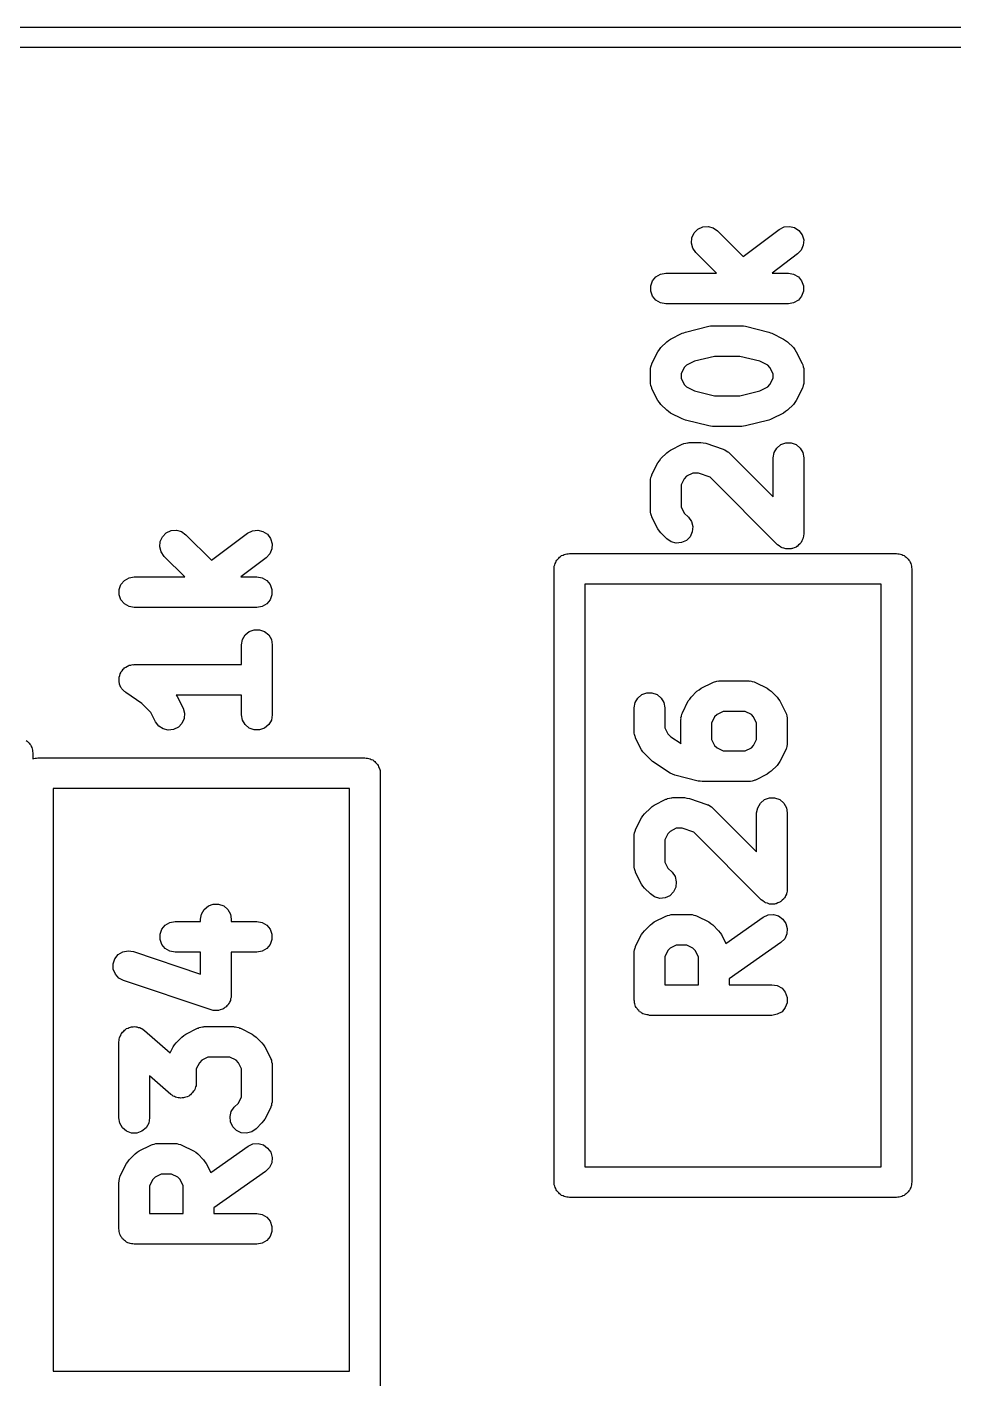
# Model space of a CAD drawing. Extents: x 10 to 287, y -200 to -10.
# Drawn here: x 164.15 to 168.68, y -108.46 to -101.85 of the extents above; entities that cross this region are included whole.
import ezdxf

# ---------------------------------------------------------------- set-up
doc = ezdxf.new("R2010")
doc.units = 0
doc.header["$MEASUREMENT"] = 0
doc.layers.add('BLACK', color=7, linetype='CONTINUOUS')

msp = doc.modelspace()

# ---------------------------------------------------------------- linework, layer by layer
at = {"layer": 'Black'}
for p, q in [((144.05, -101.85), (199.95, -101.85)), ((200, -101.95), (144, -101.95)), ((167.397, -102.907), (167.399, -102.881)), ((167.399, -102.881), (167.41, -102.857)), ((167.41, -102.857), (167.428, -102.839)), ((167.428, -102.839), (167.452, -102.828)), ((167.452, -102.828), (167.478, -102.825)), ((167.478, -102.825), (167.503, -102.832)), ((167.503, -102.832), (167.524, -102.847)), ((167.524, -102.847), (167.65, -102.972)), ((167.65, -102.972), (167.826, -102.84)), ((167.826, -102.84), (167.85, -102.828)), ((167.85, -102.828), (167.876, -102.825)), ((167.876, -102.825), (167.901, -102.831)), ((167.901, -102.831), (167.923, -102.845)), ((167.923, -102.845), (167.938, -102.866)), ((167.938, -102.866), (167.946, -102.891)), ((167.403, -102.932), (167.397, -102.907)), ((167.418, -102.953), (167.403, -102.932)), ((167.519, -103.054), (167.418, -102.953)), ((167.934, -102.941), (167.916, -102.96)), ((167.944, -102.917), (167.934, -102.941)), ((167.946, -102.891), (167.944, -102.917)), ((167.916, -102.96), (167.792, -103.054)), ((167.206, -103.091), (167.223, -103.071)), ((167.223, -103.071), (167.246, -103.058)), ((167.246, -103.058), (167.271, -103.054)), ((167.271, -103.054), (167.519, -103.054)), ((167.792, -103.054), (167.871, -103.054)), ((167.871, -103.054), (167.897, -103.058)), ((167.897, -103.058), (167.92, -103.071)), ((167.92, -103.071), (167.936, -103.091)), ((167.198, -103.116), (167.206, -103.091)), ((167.198, -103.142), (167.198, -103.116)), ((167.206, -103.166), (167.198, -103.142)), ((167.936, -103.091), (167.945, -103.116)), ((167.945, -103.142), (167.936, -103.166)), ((167.945, -103.116), (167.945, -103.142)), ((167.223, -103.186), (167.206, -103.166)), ((167.246, -103.199), (167.223, -103.186)), ((167.271, -103.204), (167.246, -103.199)), ((167.871, -103.204), (167.271, -103.204)), ((167.897, -103.199), (167.871, -103.204)), ((167.92, -103.186), (167.897, -103.199)), ((167.936, -103.166), (167.92, -103.186)), ((167.295, -103.376), (167.352, -103.347)), ((167.352, -103.347), (167.36, -103.345)), ((167.36, -103.345), (167.368, -103.342)), ((167.368, -103.342), (167.482, -103.313)), ((167.482, -103.313), (167.491, -103.312)), ((167.491, -103.312), (167.5, -103.311)), ((167.5, -103.311), (167.643, -103.311)), ((167.643, -103.311), (167.652, -103.312)), ((167.652, -103.312), (167.661, -103.313)), ((167.661, -103.313), (167.775, -103.342)), ((167.775, -103.342), (167.783, -103.345)), ((167.783, -103.345), (167.791, -103.347)), ((167.791, -103.347), (167.848, -103.376)), ((167.24, -103.428), (167.247, -103.418)), ((167.247, -103.418), (167.276, -103.39)), ((167.276, -103.39), (167.285, -103.383)), ((167.285, -103.383), (167.295, -103.376)), ((167.848, -103.376), (167.857, -103.383)), ((167.857, -103.383), (167.867, -103.39)), ((167.867, -103.39), (167.896, -103.418)), ((167.896, -103.418), (167.903, -103.428)), ((167.204, -103.495), (167.233, -103.438)), ((167.233, -103.438), (167.24, -103.428)), ((167.412, -103.485), (167.373, -103.504)), ((167.509, -103.461), (167.412, -103.485)), ((167.634, -103.461), (167.509, -103.461)), ((167.731, -103.485), (167.634, -103.461)), ((167.77, -103.504), (167.731, -103.485)), ((167.903, -103.428), (167.91, -103.438)), ((167.91, -103.438), (167.939, -103.495)), ((167.196, -103.529), (167.197, -103.524)), ((167.196, -103.586), (167.196, -103.529)), ((167.197, -103.52), (167.199, -103.512)), ((167.197, -103.524), (167.197, -103.52)), ((167.199, -103.512), (167.201, -103.503)), ((167.201, -103.503), (167.203, -103.499)), ((167.203, -103.499), (167.204, -103.495)), ((167.362, -103.516), (167.346, -103.546)), ((167.346, -103.546), (167.346, -103.568)), ((167.373, -103.504), (167.362, -103.516)), ((167.781, -103.516), (167.77, -103.504)), ((167.796, -103.546), (167.781, -103.516)), ((167.796, -103.568), (167.796, -103.546)), ((167.939, -103.495), (167.94, -103.499)), ((167.94, -103.499), (167.942, -103.503)), ((167.942, -103.503), (167.943, -103.512)), ((167.943, -103.512), (167.946, -103.52)), ((167.946, -103.52), (167.946, -103.524)), ((167.946, -103.524), (167.946, -103.529)), ((167.946, -103.529), (167.946, -103.586)), ((167.197, -103.59), (167.196, -103.586)), ((167.197, -103.594), (167.197, -103.59)), ((167.199, -103.603), (167.197, -103.594)), ((167.201, -103.611), (167.199, -103.603)), ((167.203, -103.615), (167.201, -103.611)), ((167.204, -103.619), (167.203, -103.615)), ((167.346, -103.568), (167.362, -103.598)), ((167.362, -103.598), (167.373, -103.61)), ((167.373, -103.61), (167.412, -103.629)), ((167.731, -103.629), (167.77, -103.61)), ((167.77, -103.61), (167.781, -103.598)), ((167.781, -103.598), (167.796, -103.568)), ((167.94, -103.615), (167.939, -103.619)), ((167.942, -103.611), (167.94, -103.615)), ((167.943, -103.603), (167.942, -103.611)), ((167.946, -103.594), (167.943, -103.603)), ((167.946, -103.586), (167.946, -103.59)), ((167.946, -103.59), (167.946, -103.594)), ((167.233, -103.676), (167.204, -103.619)), ((167.24, -103.686), (167.233, -103.676)), ((167.412, -103.629), (167.509, -103.654)), ((167.509, -103.654), (167.634, -103.654)), ((167.634, -103.654), (167.731, -103.629)), ((167.91, -103.676), (167.903, -103.686)), ((167.939, -103.619), (167.91, -103.676)), ((167.247, -103.696), (167.24, -103.686)), ((167.276, -103.724), (167.247, -103.696)), ((167.285, -103.731), (167.276, -103.724)), ((167.295, -103.739), (167.285, -103.731)), ((167.352, -103.767), (167.295, -103.739)), ((167.848, -103.739), (167.791, -103.767)), ((167.857, -103.731), (167.848, -103.739)), ((167.867, -103.724), (167.857, -103.731)), ((167.896, -103.696), (167.867, -103.724)), ((167.903, -103.686), (167.896, -103.696)), ((167.36, -103.769), (167.352, -103.767)), ((167.368, -103.773), (167.36, -103.769)), ((167.482, -103.801), (167.368, -103.773)), ((167.491, -103.802), (167.482, -103.801)), ((167.5, -103.804), (167.491, -103.802)), ((167.643, -103.804), (167.5, -103.804)), ((167.652, -103.802), (167.643, -103.804)), ((167.661, -103.801), (167.652, -103.802)), ((167.775, -103.773), (167.661, -103.801)), ((167.783, -103.769), (167.775, -103.773)), ((167.791, -103.767), (167.783, -103.769)), ((167.381, -103.883), (167.386, -103.882)), ((167.386, -103.882), (167.443, -103.882)), ((167.443, -103.882), (167.455, -103.884)), ((167.247, -103.961), (167.276, -103.933)), ((167.276, -103.933), (167.285, -103.926)), ((167.285, -103.926), (167.295, -103.919)), ((167.295, -103.919), (167.352, -103.89)), ((167.352, -103.89), (167.356, -103.889)), ((167.356, -103.889), (167.36, -103.887)), ((167.36, -103.887), (167.369, -103.885)), ((167.369, -103.885), (167.377, -103.883)), ((167.377, -103.883), (167.381, -103.883)), ((167.455, -103.884), (167.467, -103.886)), ((167.467, -103.886), (167.552, -103.915)), ((167.552, -103.915), (167.556, -103.917)), ((167.556, -103.917), (167.56, -103.918)), ((167.56, -103.918), (167.567, -103.923)), ((167.567, -103.923), (167.575, -103.927)), ((167.575, -103.927), (167.578, -103.93)), ((167.578, -103.93), (167.582, -103.933)), ((167.582, -103.933), (167.796, -104.148)), ((167.796, -103.957), (167.801, -103.931)), ((167.801, -103.931), (167.814, -103.909)), ((167.814, -103.909), (167.834, -103.892)), ((167.834, -103.892), (167.858, -103.883)), ((167.858, -103.883), (167.884, -103.883)), ((167.884, -103.883), (167.909, -103.892)), ((167.909, -103.892), (167.929, -103.909)), ((167.929, -103.909), (167.942, -103.931)), ((167.942, -103.931), (167.946, -103.957)), ((167.204, -104.038), (167.233, -103.981)), ((167.233, -103.981), (167.24, -103.971)), ((167.24, -103.971), (167.247, -103.961)), ((167.796, -104.148), (167.796, -103.957)), ((167.946, -103.957), (167.946, -104.329)), ((167.196, -104.071), (167.197, -104.067)), ((167.196, -104.214), (167.196, -104.071)), ((167.197, -104.063), (167.199, -104.054)), ((167.197, -104.067), (167.197, -104.063)), ((167.199, -104.054), (167.201, -104.046)), ((167.201, -104.046), (167.203, -104.042)), ((167.203, -104.042), (167.204, -104.038)), ((167.362, -104.059), (167.346, -104.089)), ((167.373, -104.047), (167.362, -104.059)), ((167.403, -104.032), (167.373, -104.047)), ((167.431, -104.032), (167.403, -104.032)), ((167.488, -104.051), (167.431, -104.032)), ((167.818, -104.382), (167.488, -104.051)), ((167.346, -104.089), (167.346, -104.197)), ((167.346, -104.197), (167.362, -104.227)), ((167.197, -104.219), (167.196, -104.214)), ((167.197, -104.223), (167.197, -104.219)), ((167.199, -104.231), (167.197, -104.223)), ((167.201, -104.24), (167.199, -104.231)), ((167.203, -104.244), (167.201, -104.24)), ((167.204, -104.248), (167.203, -104.244)), ((167.233, -104.305), (167.204, -104.248)), ((167.362, -104.227), (167.382, -104.247)), ((167.382, -104.247), (167.397, -104.268)), ((167.397, -104.268), (167.403, -104.293)), ((164.799, -104.366), (164.81, -104.343)), ((164.81, -104.343), (164.828, -104.324)), ((164.828, -104.324), (164.852, -104.313)), ((164.852, -104.313), (164.878, -104.311)), ((164.878, -104.311), (164.903, -104.318)), ((164.903, -104.318), (164.924, -104.333)), ((164.924, -104.333), (165.05, -104.458)), ((165.05, -104.458), (165.226, -104.326)), ((165.226, -104.326), (165.25, -104.314)), ((165.25, -104.314), (165.276, -104.311)), ((165.276, -104.311), (165.301, -104.317)), ((165.301, -104.317), (165.323, -104.331)), ((165.323, -104.331), (165.338, -104.352)), ((167.24, -104.315), (167.233, -104.305)), ((167.247, -104.324), (167.24, -104.315)), ((167.276, -104.353), (167.247, -104.324)), ((167.39, -104.343), (167.372, -104.361)), ((167.401, -104.319), (167.39, -104.343)), ((167.403, -104.293), (167.401, -104.319)), ((167.945, -104.338), (167.944, -104.348)), ((167.946, -104.329), (167.945, -104.338)), ((164.797, -104.392), (164.799, -104.366)), ((164.803, -104.417), (164.797, -104.392)), ((165.344, -104.403), (165.334, -104.427)), ((165.338, -104.352), (165.346, -104.377)), ((165.346, -104.377), (165.344, -104.403)), ((167.297, -104.368), (167.276, -104.353)), ((167.322, -104.375), (167.297, -104.368)), ((167.348, -104.372), (167.322, -104.375)), ((167.372, -104.361), (167.348, -104.372)), ((167.826, -104.387), (167.818, -104.382)), ((167.834, -104.394), (167.826, -104.387)), ((167.837, -104.395), (167.834, -104.394)), ((167.84, -104.397), (167.837, -104.395)), ((167.849, -104.399), (167.84, -104.397)), ((167.858, -104.402), (167.849, -104.399)), ((167.862, -104.402), (167.858, -104.402)), ((167.865, -104.403), (167.862, -104.402)), ((167.875, -104.402), (167.865, -104.403)), ((167.884, -104.402), (167.875, -104.402)), ((167.888, -104.401), (167.884, -104.402)), ((167.891, -104.401), (167.888, -104.401)), ((167.9, -104.397), (167.891, -104.401)), ((167.909, -104.394), (167.9, -104.397)), ((167.911, -104.391), (167.909, -104.394)), ((167.914, -104.39), (167.911, -104.391)), ((167.921, -104.383), (167.914, -104.39)), ((167.929, -104.377), (167.921, -104.383)), ((167.931, -104.374), (167.929, -104.377)), ((167.933, -104.372), (167.931, -104.374)), ((167.937, -104.363), (167.933, -104.372)), ((167.942, -104.354), (167.937, -104.363)), ((167.944, -104.348), (167.942, -104.351)), ((167.942, -104.351), (167.942, -104.354)), ((164.818, -104.439), (164.803, -104.417)), ((164.919, -104.539), (164.818, -104.439)), ((165.316, -104.446), (165.192, -104.539)), ((165.334, -104.427), (165.316, -104.446)), ((166.728, -104.481), (166.73, -104.474)), ((166.73, -104.474), (166.733, -104.469)), ((166.733, -104.469), (166.735, -104.462)), ((166.735, -104.462), (166.739, -104.457)), ((166.739, -104.457), (166.743, -104.452)), ((166.743, -104.452), (166.748, -104.448)), ((166.748, -104.448), (166.752, -104.443)), ((166.752, -104.443), (166.757, -104.439)), ((166.757, -104.439), (166.762, -104.435)), ((166.762, -104.435), (166.769, -104.433)), ((166.769, -104.433), (166.774, -104.43)), ((166.774, -104.43), (166.781, -104.428)), ((166.781, -104.428), (166.787, -104.426)), ((166.787, -104.426), (166.794, -104.426)), ((166.794, -104.426), (166.8, -104.425)), ((166.8, -104.425), (168.4, -104.425)), ((168.4, -104.425), (168.406, -104.426)), ((168.406, -104.426), (168.413, -104.426)), ((168.413, -104.426), (168.419, -104.428)), ((168.419, -104.428), (168.426, -104.43)), ((168.426, -104.43), (168.431, -104.433)), ((168.431, -104.433), (168.438, -104.435)), ((168.438, -104.435), (168.443, -104.439)), ((168.443, -104.439), (168.448, -104.443)), ((168.448, -104.443), (168.452, -104.448)), ((168.452, -104.448), (168.457, -104.452)), ((168.457, -104.452), (168.461, -104.457)), ((168.461, -104.457), (168.465, -104.462)), ((168.465, -104.462), (168.467, -104.469)), ((168.467, -104.469), (168.47, -104.474)), ((168.47, -104.474), (168.472, -104.481)), ((164.646, -104.544), (164.671, -104.539)), ((164.671, -104.539), (164.919, -104.539)), ((165.192, -104.539), (165.271, -104.539)), ((165.271, -104.539), (165.297, -104.544)), ((166.725, -104.5), (166.726, -104.494)), ((166.725, -107.5), (166.725, -104.5)), ((166.726, -104.487), (166.728, -104.481)), ((166.726, -104.494), (166.726, -104.487)), ((168.472, -104.481), (168.474, -104.487)), ((168.474, -104.487), (168.474, -104.494)), ((168.474, -104.494), (168.475, -104.5)), ((168.475, -104.5), (168.475, -107.5)), ((164.598, -104.601), (164.606, -104.577)), ((164.598, -104.627), (164.598, -104.601)), ((164.606, -104.577), (164.623, -104.557)), ((164.623, -104.557), (164.646, -104.544)), ((165.297, -104.544), (165.32, -104.557)), ((165.32, -104.557), (165.336, -104.577)), ((165.336, -104.577), (165.345, -104.601)), ((165.345, -104.601), (165.345, -104.627)), ((168.325, -104.575), (166.875, -104.575)), ((166.875, -104.575), (166.875, -107.425)), ((168.325, -107.425), (168.325, -104.575)), ((164.606, -104.652), (164.598, -104.627)), ((164.623, -104.672), (164.606, -104.652)), ((164.646, -104.685), (164.623, -104.672)), ((165.32, -104.672), (165.297, -104.685)), ((165.336, -104.652), (165.32, -104.672)), ((165.345, -104.627), (165.336, -104.652)), ((164.671, -104.689), (164.646, -104.685)), ((165.271, -104.689), (164.671, -104.689)), ((165.297, -104.685), (165.271, -104.689)), ((165.214, -104.823), (165.234, -104.806)), ((165.234, -104.806), (165.258, -104.798)), ((165.258, -104.798), (165.284, -104.798)), ((165.284, -104.798), (165.309, -104.806)), ((165.309, -104.806), (165.329, -104.823)), ((165.196, -104.871), (165.201, -104.846)), ((165.196, -104.968), (165.196, -104.871)), ((165.201, -104.846), (165.214, -104.823)), ((165.329, -104.823), (165.342, -104.846)), ((165.342, -104.846), (165.346, -104.871)), ((165.346, -104.871), (165.346, -105.214)), ((164.605, -105.009), (164.606, -105.005)), ((164.606, -105.005), (164.612, -104.999)), ((164.612, -104.999), (164.617, -104.991)), ((164.617, -104.991), (164.621, -104.989)), ((164.621, -104.989), (164.623, -104.985)), ((164.623, -104.985), (164.631, -104.981)), ((164.631, -104.981), (164.638, -104.976)), ((164.638, -104.976), (164.642, -104.974)), ((164.642, -104.974), (164.646, -104.972)), ((164.646, -104.972), (164.655, -104.971)), ((164.655, -104.971), (164.663, -104.968)), ((164.663, -104.968), (164.667, -104.969)), ((164.667, -104.969), (164.671, -104.968)), ((164.671, -104.968), (165.196, -104.968)), ((164.597, -105.038), (164.598, -105.034)), ((164.598, -105.047), (164.597, -105.038)), ((164.598, -105.03), (164.601, -105.021)), ((164.598, -105.034), (164.598, -105.03)), ((164.598, -105.056), (164.598, -105.047)), ((164.599, -105.06), (164.598, -105.056)), ((164.599, -105.064), (164.599, -105.06)), ((164.603, -105.072), (164.599, -105.064)), ((164.601, -105.021), (164.603, -105.013)), ((164.603, -105.013), (164.605, -105.009)), ((164.606, -105.08), (164.603, -105.072)), ((167.444, -105.084), (167.501, -105.056)), ((167.501, -105.056), (167.505, -105.055)), ((167.505, -105.055), (167.509, -105.052)), ((167.509, -105.052), (167.517, -105.051)), ((167.517, -105.051), (167.526, -105.048)), ((167.526, -105.048), (167.53, -105.049)), ((167.53, -105.049), (167.534, -105.048)), ((167.534, -105.048), (167.677, -105.048)), ((167.677, -105.048), (167.681, -105.049)), ((167.681, -105.049), (167.686, -105.048)), ((167.686, -105.048), (167.694, -105.051)), ((167.694, -105.051), (167.703, -105.052)), ((167.703, -105.052), (167.707, -105.055)), ((167.707, -105.055), (167.711, -105.056)), ((167.711, -105.056), (167.768, -105.084)), ((164.609, -105.084), (164.606, -105.08)), ((164.611, -105.087), (164.609, -105.084)), ((164.617, -105.093), (164.611, -105.087)), ((164.623, -105.1), (164.617, -105.093)), ((164.627, -105.102), (164.623, -105.1)), ((164.63, -105.105), (164.627, -105.102)), ((164.709, -105.158), (164.63, -105.105)), ((165.196, -105.118), (164.877, -105.118)), ((164.877, -105.118), (164.881, -105.124)), ((164.881, -105.124), (164.91, -105.181)), ((165.196, -105.214), (165.196, -105.118)), ((167.121, -105.154), (167.134, -105.132)), ((167.134, -105.132), (167.154, -105.115)), ((167.154, -105.115), (167.178, -105.106)), ((167.178, -105.106), (167.204, -105.106)), ((167.204, -105.106), (167.229, -105.115)), ((167.229, -105.115), (167.249, -105.132)), ((167.249, -105.132), (167.262, -105.154)), ((167.381, -105.146), (167.389, -105.137)), ((167.389, -105.137), (167.396, -105.127)), ((167.396, -105.127), (167.424, -105.098)), ((167.424, -105.098), (167.434, -105.092)), ((167.434, -105.092), (167.444, -105.084)), ((167.768, -105.084), (167.777, -105.092)), ((167.777, -105.092), (167.787, -105.098)), ((167.787, -105.098), (167.816, -105.127)), ((167.816, -105.127), (167.823, -105.137)), ((167.823, -105.137), (167.83, -105.146)), ((164.753, -105.202), (164.709, -105.158)), ((164.776, -105.248), (164.753, -105.202)), ((164.91, -105.181), (164.917, -105.206)), ((167.116, -105.18), (167.121, -105.154)), ((167.116, -105.294), (167.116, -105.18)), ((167.262, -105.154), (167.266, -105.18)), ((167.266, -105.18), (167.266, -105.277)), ((167.352, -105.208), (167.353, -105.204)), ((167.353, -105.204), (167.381, -105.146)), ((167.552, -105.198), (167.522, -105.213)), ((167.659, -105.198), (167.552, -105.198)), ((167.69, -105.213), (167.659, -105.198)), ((167.83, -105.146), (167.859, -105.204)), ((167.859, -105.204), (167.86, -105.208)), ((164.791, -105.269), (164.776, -105.248)), ((164.813, -105.283), (164.791, -105.269)), ((164.905, -105.256), (164.888, -105.275)), ((164.916, -105.232), (164.905, -105.256)), ((164.917, -105.206), (164.916, -105.232)), ((165.201, -105.24), (165.196, -105.214)), ((165.214, -105.262), (165.201, -105.24)), ((165.234, -105.279), (165.214, -105.262)), ((165.329, -105.262), (165.309, -105.279)), ((165.342, -105.24), (165.329, -105.262)), ((165.346, -105.214), (165.342, -105.24)), ((167.345, -105.229), (167.348, -105.22)), ((167.346, -105.233), (167.345, -105.229)), ((167.345, -105.237), (167.346, -105.233)), ((167.345, -105.351), (167.345, -105.237)), ((167.348, -105.22), (167.35, -105.211)), ((167.35, -105.211), (167.352, -105.208)), ((167.51, -105.224), (167.495, -105.255)), ((167.495, -105.255), (167.495, -105.334)), ((167.522, -105.213), (167.51, -105.224)), ((167.701, -105.224), (167.69, -105.213)), ((167.716, -105.255), (167.701, -105.224)), ((167.716, -105.334), (167.716, -105.255)), ((167.86, -105.208), (167.862, -105.211)), ((167.862, -105.211), (167.863, -105.22)), ((167.863, -105.22), (167.866, -105.229)), ((167.866, -105.229), (167.866, -105.233)), ((167.866, -105.233), (167.866, -105.237)), ((167.866, -105.237), (167.866, -105.351)), ((164.838, -105.289), (164.813, -105.283)), ((164.864, -105.286), (164.838, -105.289)), ((164.888, -105.275), (164.864, -105.286)), ((165.258, -105.288), (165.234, -105.279)), ((165.284, -105.288), (165.258, -105.288)), ((165.309, -105.279), (165.284, -105.288)), ((167.117, -105.299), (167.116, -105.294)), ((167.117, -105.303), (167.117, -105.299)), ((167.119, -105.311), (167.117, -105.303)), ((167.121, -105.32), (167.119, -105.311)), ((167.123, -105.324), (167.121, -105.32)), ((167.124, -105.328), (167.123, -105.324)), ((167.153, -105.385), (167.124, -105.328)), ((167.266, -105.277), (167.282, -105.307)), ((167.282, -105.307), (167.296, -105.322)), ((167.296, -105.322), (167.346, -105.355)), ((167.495, -105.334), (167.51, -105.364)), ((167.701, -105.364), (167.716, -105.334)), ((164.143, -105.339), (164.148, -105.343)), ((164.148, -105.343), (164.152, -105.348)), ((164.152, -105.348), (164.157, -105.352)), ((164.157, -105.352), (164.161, -105.357)), ((164.161, -105.357), (164.165, -105.362)), ((164.165, -105.362), (164.167, -105.369)), ((164.167, -105.369), (164.17, -105.374)), ((164.17, -105.374), (164.172, -105.381)), ((164.172, -105.381), (164.174, -105.387)), ((164.174, -105.387), (164.174, -105.394)), ((164.174, -105.394), (164.175, -105.4)), ((164.175, -105.4), (164.175, -105.429)), ((167.16, -105.395), (167.153, -105.385)), ((167.167, -105.404), (167.16, -105.395)), ((167.346, -105.355), (167.345, -105.351)), ((167.51, -105.364), (167.522, -105.376)), ((167.522, -105.376), (167.552, -105.391)), ((167.552, -105.391), (167.659, -105.391)), ((167.659, -105.391), (167.69, -105.376)), ((167.69, -105.376), (167.701, -105.364)), ((167.859, -105.385), (167.83, -105.442)), ((167.86, -105.381), (167.859, -105.385)), ((167.862, -105.377), (167.86, -105.381)), ((167.863, -105.368), (167.862, -105.377)), ((167.866, -105.36), (167.863, -105.368)), ((167.866, -105.351), (167.866, -105.356)), ((167.866, -105.356), (167.866, -105.36)), ((164.175, -105.429), (164.181, -105.428)), ((164.181, -105.428), (164.187, -105.426)), ((164.187, -105.426), (164.194, -105.426)), ((164.194, -105.426), (164.2, -105.425)), ((164.2, -105.425), (165.8, -105.425)), ((165.8, -105.425), (165.806, -105.426)), ((165.806, -105.426), (165.813, -105.426)), ((165.813, -105.426), (165.819, -105.428)), ((165.819, -105.428), (165.826, -105.43)), ((165.826, -105.43), (165.831, -105.433)), ((165.831, -105.433), (165.838, -105.435)), ((165.838, -105.435), (165.843, -105.439)), ((165.843, -105.439), (165.848, -105.443)), ((165.848, -105.443), (165.852, -105.448)), ((165.852, -105.448), (165.857, -105.452)), ((165.857, -105.452), (165.861, -105.457)), ((165.861, -105.457), (165.865, -105.462)), ((165.865, -105.462), (165.867, -105.469)), ((165.867, -105.469), (165.87, -105.474)), ((167.196, -105.433), (167.167, -105.404)), ((167.202, -105.437), (167.196, -105.433)), ((167.207, -105.442), (167.202, -105.437)), ((167.293, -105.5), (167.207, -105.442)), ((167.816, -105.462), (167.787, -105.49)), ((167.823, -105.452), (167.816, -105.462)), ((167.83, -105.442), (167.823, -105.452)), ((165.87, -105.474), (165.872, -105.481)), ((165.872, -105.481), (165.874, -105.487)), ((165.874, -105.487), (165.874, -105.494)), ((165.874, -105.494), (165.875, -105.5)), ((165.875, -105.5), (165.875, -108.5)), ((167.304, -105.505), (167.293, -105.5)), ((167.316, -105.51), (167.304, -105.505)), ((167.43, -105.538), (167.316, -105.51)), ((167.707, -105.534), (167.703, -105.536)), ((167.711, -105.533), (167.707, -105.534)), ((167.768, -105.504), (167.711, -105.533)), ((167.777, -105.497), (167.768, -105.504)), ((167.787, -105.49), (167.777, -105.497)), ((165.725, -105.575), (164.275, -105.575)), ((164.275, -105.575), (164.275, -108.425)), ((165.725, -108.425), (165.725, -105.575)), ((167.44, -105.539), (167.43, -105.538)), ((167.449, -105.541), (167.44, -105.539)), ((167.677, -105.541), (167.449, -105.541)), ((167.681, -105.54), (167.677, -105.541)), ((167.686, -105.54), (167.681, -105.54)), ((167.694, -105.538), (167.686, -105.54)), ((167.703, -105.536), (167.694, -105.538)), ((167.196, -105.67), (167.205, -105.663)), ((167.205, -105.663), (167.215, -105.656)), ((167.215, -105.656), (167.272, -105.627)), ((167.272, -105.627), (167.276, -105.626)), ((167.276, -105.626), (167.28, -105.624)), ((167.28, -105.624), (167.289, -105.622)), ((167.289, -105.622), (167.297, -105.62)), ((167.297, -105.62), (167.301, -105.62)), ((167.301, -105.62), (167.306, -105.619)), ((167.306, -105.619), (167.363, -105.619)), ((167.363, -105.619), (167.375, -105.621)), ((167.375, -105.621), (167.387, -105.623)), ((167.387, -105.623), (167.472, -105.652)), ((167.472, -105.652), (167.476, -105.654)), ((167.476, -105.654), (167.48, -105.655)), ((167.48, -105.655), (167.487, -105.66)), ((167.487, -105.66), (167.495, -105.664)), ((167.495, -105.664), (167.498, -105.667)), ((167.498, -105.667), (167.502, -105.67)), ((167.721, -105.669), (167.734, -105.646)), ((167.734, -105.646), (167.754, -105.629)), ((167.754, -105.629), (167.778, -105.62)), ((167.778, -105.62), (167.804, -105.62)), ((167.804, -105.62), (167.829, -105.629)), ((167.829, -105.629), (167.849, -105.646)), ((167.849, -105.646), (167.862, -105.669)), ((167.124, -105.775), (167.153, -105.718)), ((167.153, -105.718), (167.16, -105.708)), ((167.16, -105.708), (167.167, -105.698)), ((167.167, -105.698), (167.196, -105.67)), ((167.502, -105.67), (167.716, -105.885)), ((167.716, -105.694), (167.721, -105.669)), ((167.716, -105.885), (167.716, -105.694)), ((167.862, -105.669), (167.866, -105.694)), ((167.866, -105.694), (167.866, -106.066)), ((167.117, -105.8), (167.119, -105.792)), ((167.117, -105.804), (167.117, -105.8)), ((167.119, -105.792), (167.121, -105.783)), ((167.121, -105.783), (167.123, -105.779)), ((167.123, -105.779), (167.124, -105.775)), ((167.282, -105.796), (167.266, -105.826)), ((167.293, -105.784), (167.282, -105.796)), ((167.323, -105.769), (167.293, -105.784)), ((167.351, -105.769), (167.323, -105.769)), ((167.408, -105.788), (167.351, -105.769)), ((167.738, -106.119), (167.408, -105.788)), ((167.116, -105.809), (167.117, -105.804)), ((167.116, -105.951), (167.116, -105.809)), ((167.266, -105.826), (167.266, -105.934)), ((167.117, -105.956), (167.116, -105.951)), ((167.117, -105.96), (167.117, -105.956)), ((167.119, -105.968), (167.117, -105.96)), ((167.121, -105.977), (167.119, -105.968)), ((167.123, -105.981), (167.121, -105.977)), ((167.124, -105.985), (167.123, -105.981)), ((167.153, -106.042), (167.124, -105.985)), ((167.266, -105.934), (167.282, -105.964)), ((167.282, -105.964), (167.302, -105.984)), ((167.302, -105.984), (167.317, -106.005)), ((167.16, -106.052), (167.153, -106.042)), ((167.167, -106.062), (167.16, -106.052)), ((167.196, -106.09), (167.167, -106.062)), ((167.321, -106.057), (167.31, -106.08)), ((167.317, -106.005), (167.323, -106.031)), ((167.323, -106.031), (167.321, -106.057)), ((167.217, -106.105), (167.196, -106.09)), ((167.242, -106.112), (167.217, -106.105)), ((167.268, -106.11), (167.242, -106.112)), ((167.292, -106.099), (167.268, -106.11)), ((167.31, -106.08), (167.292, -106.099)), ((167.746, -106.124), (167.738, -106.119)), ((167.754, -106.131), (167.746, -106.124)), ((167.831, -106.129), (167.829, -106.131)), ((167.834, -106.127), (167.831, -106.129)), ((167.841, -106.12), (167.834, -106.127)), ((167.849, -106.114), (167.841, -106.12)), ((167.851, -106.111), (167.849, -106.114)), ((167.853, -106.109), (167.851, -106.111)), ((167.857, -106.1), (167.853, -106.109)), ((167.862, -106.091), (167.857, -106.1)), ((167.864, -106.085), (167.862, -106.088)), ((167.862, -106.088), (167.862, -106.091)), ((167.865, -106.075), (167.864, -106.085)), ((167.866, -106.066), (167.865, -106.075)), ((164.996, -106.214), (165.001, -106.189)), ((165.001, -106.189), (165.014, -106.166)), ((165.014, -106.166), (165.034, -106.149)), ((165.034, -106.149), (165.058, -106.14)), ((165.058, -106.14), (165.084, -106.14)), ((165.084, -106.14), (165.109, -106.149)), ((165.109, -106.149), (165.129, -106.166)), ((165.129, -106.166), (165.142, -106.189)), ((165.142, -106.189), (165.146, -106.214)), ((167.276, -106.197), (167.28, -106.195)), ((167.28, -106.195), (167.289, -106.194)), ((167.289, -106.194), (167.297, -106.191)), ((167.297, -106.191), (167.301, -106.191)), ((167.301, -106.191), (167.306, -106.191)), ((167.306, -106.191), (167.391, -106.191)), ((167.391, -106.191), (167.396, -106.191)), ((167.396, -106.191), (167.4, -106.191)), ((167.4, -106.191), (167.408, -106.194)), ((167.408, -106.194), (167.417, -106.195)), ((167.417, -106.195), (167.421, -106.197)), ((167.748, -106.204), (167.772, -106.193)), ((167.757, -106.132), (167.754, -106.131)), ((167.76, -106.134), (167.757, -106.132)), ((167.769, -106.136), (167.76, -106.134)), ((167.778, -106.14), (167.769, -106.136)), ((167.772, -106.193), (167.798, -106.191)), ((167.782, -106.14), (167.778, -106.14)), ((167.785, -106.14), (167.782, -106.14)), ((167.795, -106.14), (167.785, -106.14)), ((167.804, -106.14), (167.795, -106.14)), ((167.798, -106.191), (167.823, -106.198)), ((167.808, -106.138), (167.804, -106.14)), ((167.811, -106.138), (167.808, -106.138)), ((167.82, -106.134), (167.811, -106.138)), ((167.829, -106.131), (167.82, -106.134)), ((164.798, -106.287), (164.806, -106.262)), ((164.806, -106.262), (164.823, -106.243)), ((164.823, -106.243), (164.846, -106.23)), ((164.846, -106.23), (164.871, -106.225)), ((164.871, -106.225), (164.996, -106.225)), ((164.996, -106.225), (164.996, -106.214)), ((165.146, -106.214), (165.146, -106.225)), ((165.146, -106.225), (165.271, -106.225)), ((165.271, -106.225), (165.297, -106.23)), ((165.297, -106.23), (165.32, -106.243)), ((165.32, -106.243), (165.336, -106.262)), ((165.336, -106.262), (165.345, -106.287)), ((167.167, -106.27), (167.196, -106.241)), ((167.196, -106.241), (167.205, -106.234)), ((167.205, -106.234), (167.215, -106.227)), ((167.215, -106.227), (167.272, -106.199)), ((167.272, -106.199), (167.276, -106.197)), ((167.421, -106.197), (167.425, -106.199)), ((167.425, -106.199), (167.482, -106.227)), ((167.482, -106.227), (167.492, -106.234)), ((167.492, -106.234), (167.502, -106.241)), ((167.502, -106.241), (167.53, -106.27)), ((167.566, -106.332), (167.748, -106.204)), ((167.823, -106.198), (167.844, -106.213)), ((167.844, -106.213), (167.859, -106.234)), ((167.859, -106.234), (167.866, -106.259)), ((167.866, -106.259), (167.864, -106.285)), ((164.798, -106.313), (164.798, -106.287)), ((164.806, -106.337), (164.798, -106.313)), ((165.345, -106.313), (165.336, -106.337)), ((165.345, -106.287), (165.345, -106.313)), ((167.124, -106.346), (167.153, -106.289)), ((167.153, -106.289), (167.16, -106.28)), ((167.16, -106.28), (167.167, -106.27)), ((167.53, -106.27), (167.537, -106.28)), ((167.537, -106.28), (167.544, -106.289)), ((167.544, -106.289), (167.566, -106.332)), ((167.834, -106.327), (167.581, -106.505)), ((167.853, -106.309), (167.834, -106.327)), ((167.864, -106.285), (167.853, -106.309)), ((164.577, -106.407), (164.593, -106.387)), ((164.593, -106.387), (164.615, -106.373)), ((164.615, -106.373), (164.641, -106.368)), ((164.641, -106.368), (164.667, -106.372)), ((164.667, -106.372), (164.996, -106.482)), ((164.823, -106.357), (164.806, -106.337)), ((164.846, -106.37), (164.823, -106.357)), ((164.871, -106.375), (164.846, -106.37)), ((164.996, -106.375), (164.871, -106.375)), ((164.996, -106.482), (164.996, -106.375)), ((165.271, -106.375), (165.146, -106.375)), ((165.146, -106.375), (165.146, -106.586)), ((165.297, -106.37), (165.271, -106.375)), ((165.32, -106.357), (165.297, -106.37)), ((165.336, -106.337), (165.32, -106.357)), ((167.116, -106.38), (167.117, -106.376)), ((167.116, -106.609), (167.116, -106.38)), ((167.117, -106.371), (167.119, -106.363)), ((167.117, -106.376), (167.117, -106.371)), ((167.119, -106.363), (167.121, -106.354)), ((167.121, -106.354), (167.123, -106.351)), ((167.123, -106.351), (167.124, -106.346)), ((167.282, -106.367), (167.266, -106.398)), ((167.293, -106.356), (167.282, -106.367)), ((167.323, -106.341), (167.293, -106.356)), ((167.374, -106.341), (167.323, -106.341)), ((167.404, -106.356), (167.374, -106.341)), ((167.416, -106.367), (167.404, -106.356)), ((167.431, -106.398), (167.416, -106.367)), ((164.569, -106.432), (164.577, -106.407)), ((164.569, -106.458), (164.569, -106.432)), ((164.579, -106.482), (164.569, -106.458)), ((167.266, -106.398), (167.266, -106.534)), ((167.431, -106.534), (167.431, -106.398)), ((164.596, -106.502), (164.579, -106.482)), ((164.619, -106.514), (164.596, -106.502)), ((165.048, -106.657), (164.619, -106.514)), ((167.581, -106.505), (167.581, -106.534)), ((165.146, -106.586), (165.145, -106.591)), ((165.145, -106.591), (165.146, -106.597)), ((167.266, -106.534), (167.431, -106.534)), ((167.581, -106.534), (167.791, -106.534)), ((167.791, -106.534), (167.817, -106.538)), ((167.817, -106.538), (167.84, -106.551)), ((167.84, -106.551), (167.856, -106.571)), ((167.856, -106.571), (167.865, -106.596)), ((165.053, -106.658), (165.048, -106.657)), ((165.058, -106.66), (165.053, -106.658)), ((165.092, -106.657), (165.084, -106.66)), ((165.099, -106.655), (165.092, -106.657)), ((165.104, -106.653), (165.099, -106.655)), ((165.109, -106.651), (165.104, -106.653)), ((165.115, -106.646), (165.109, -106.651)), ((165.121, -106.642), (165.115, -106.646)), ((165.125, -106.637), (165.121, -106.642)), ((165.129, -106.634), (165.125, -106.637)), ((165.133, -106.627), (165.129, -106.634)), ((165.137, -106.621), (165.133, -106.627)), ((165.139, -106.616), (165.137, -106.621)), ((165.142, -106.611), (165.139, -106.616)), ((165.143, -106.604), (165.142, -106.611)), ((165.146, -106.597), (165.143, -106.604)), ((167.118, -106.615), (167.116, -106.609)), ((167.118, -106.622), (167.118, -106.615)), ((167.12, -106.628), (167.118, -106.622)), ((167.121, -106.634), (167.12, -106.628)), ((167.124, -106.64), (167.121, -106.634)), ((167.126, -106.646), (167.124, -106.64)), ((167.131, -106.651), (167.126, -106.646)), ((167.134, -106.657), (167.131, -106.651)), ((167.139, -106.661), (167.134, -106.657)), ((167.856, -106.646), (167.84, -106.666)), ((167.865, -106.622), (167.856, -106.646)), ((167.865, -106.596), (167.865, -106.622)), ((165.066, -106.66), (165.058, -106.66)), ((165.073, -106.661), (165.066, -106.66)), ((165.079, -106.66), (165.073, -106.661)), ((165.084, -106.66), (165.079, -106.66)), ((167.143, -106.666), (167.139, -106.661)), ((167.149, -106.669), (167.143, -106.666)), ((167.154, -106.674), (167.149, -106.669)), ((167.16, -106.676), (167.154, -106.674)), ((167.166, -106.679), (167.16, -106.676)), ((167.172, -106.68), (167.166, -106.679)), ((167.178, -106.682), (167.172, -106.68)), ((167.185, -106.682), (167.178, -106.682)), ((167.191, -106.684), (167.185, -106.682)), ((167.791, -106.684), (167.191, -106.684)), ((167.817, -106.679), (167.791, -106.684)), ((167.84, -106.666), (167.817, -106.679)), ((164.6, -106.794), (164.601, -106.789)), ((164.601, -106.789), (164.605, -106.782)), ((164.605, -106.782), (164.607, -106.775)), ((164.607, -106.775), (164.611, -106.771)), ((164.611, -106.771), (164.614, -106.766)), ((164.614, -106.766), (164.62, -106.761)), ((164.62, -106.761), (164.624, -106.756)), ((164.624, -106.756), (164.629, -106.753)), ((164.629, -106.753), (164.634, -106.749)), ((164.634, -106.749), (164.641, -106.747)), ((164.641, -106.747), (164.647, -106.743)), ((164.647, -106.743), (164.653, -106.742)), ((164.653, -106.742), (164.658, -106.74)), ((164.658, -106.74), (164.666, -106.74)), ((164.666, -106.74), (164.673, -106.739)), ((164.673, -106.739), (164.679, -106.74)), ((164.679, -106.74), (164.684, -106.74)), ((164.684, -106.74), (164.691, -106.743)), ((164.691, -106.743), (164.699, -106.744)), ((164.699, -106.744), (164.703, -106.747)), ((164.703, -106.747), (164.709, -106.749)), ((164.709, -106.749), (164.715, -106.754)), ((164.715, -106.754), (164.721, -106.758)), ((164.721, -106.758), (164.847, -106.868)), ((164.876, -106.818), (164.904, -106.79)), ((164.904, -106.79), (164.914, -106.783)), ((164.914, -106.783), (164.924, -106.776)), ((164.924, -106.776), (164.981, -106.747)), ((164.981, -106.747), (164.985, -106.746)), ((164.985, -106.746), (164.989, -106.744)), ((164.989, -106.744), (164.997, -106.742)), ((164.997, -106.742), (165.006, -106.74)), ((165.006, -106.74), (165.01, -106.74)), ((165.01, -106.74), (165.014, -106.739)), ((165.014, -106.739), (165.157, -106.739)), ((165.157, -106.739), (165.161, -106.74)), ((165.161, -106.74), (165.166, -106.74)), ((165.166, -106.74), (165.174, -106.742)), ((165.174, -106.742), (165.183, -106.744)), ((165.183, -106.744), (165.187, -106.746)), ((165.187, -106.746), (165.191, -106.747)), ((165.191, -106.747), (165.248, -106.776)), ((165.248, -106.776), (165.257, -106.783)), ((165.257, -106.783), (165.267, -106.79)), ((165.267, -106.79), (165.296, -106.818)), ((164.596, -106.814), (164.598, -106.807)), ((164.596, -107.186), (164.596, -106.814)), ((164.598, -106.8), (164.6, -106.794)), ((164.598, -106.807), (164.598, -106.8)), ((164.847, -106.868), (164.861, -106.838)), ((164.861, -106.838), (164.869, -106.828)), ((164.869, -106.828), (164.876, -106.818)), ((165.296, -106.818), (165.303, -106.828)), ((165.303, -106.828), (165.31, -106.838)), ((165.31, -106.838), (165.339, -106.895)), ((164.99, -106.916), (164.975, -106.946)), ((165.002, -106.904), (164.99, -106.916)), ((165.032, -106.889), (165.002, -106.904)), ((165.139, -106.889), (165.032, -106.889)), ((165.17, -106.904), (165.139, -106.889)), ((165.181, -106.916), (165.17, -106.904)), ((165.196, -106.946), (165.181, -106.916)), ((165.339, -106.895), (165.34, -106.899)), ((165.34, -106.899), (165.342, -106.903)), ((165.342, -106.903), (165.343, -106.912)), ((165.343, -106.912), (165.346, -106.92)), ((165.346, -106.92), (165.346, -106.924)), ((165.346, -106.924), (165.346, -106.929)), ((164.851, -107.071), (164.746, -106.98)), ((164.746, -106.98), (164.746, -107.186)), ((164.975, -106.946), (164.975, -107.014)), ((165.196, -107.082), (165.196, -106.946)), ((165.346, -106.929), (165.346, -107.1)), ((164.964, -107.053), (164.96, -107.057)), ((164.967, -107.046), (164.964, -107.053)), ((164.97, -107.04), (164.967, -107.046)), ((164.971, -107.034), (164.97, -107.04)), ((164.974, -107.029), (164.971, -107.034)), ((164.975, -107.014), (164.974, -107.022)), ((164.974, -107.022), (164.974, -107.029)), ((164.857, -107.075), (164.851, -107.071)), ((164.862, -107.079), (164.857, -107.075)), ((164.868, -107.081), (164.862, -107.079)), ((164.873, -107.084), (164.868, -107.081)), ((164.88, -107.086), (164.873, -107.084)), ((164.887, -107.088), (164.88, -107.086)), ((164.893, -107.088), (164.887, -107.088)), ((164.898, -107.089), (164.893, -107.088)), ((164.906, -107.088), (164.898, -107.089)), ((164.913, -107.088), (164.906, -107.088)), ((164.918, -107.086), (164.913, -107.088)), ((164.924, -107.085), (164.918, -107.086)), ((164.931, -107.082), (164.924, -107.085)), ((164.938, -107.079), (164.931, -107.082)), ((164.942, -107.076), (164.938, -107.079)), ((164.947, -107.073), (164.942, -107.076)), ((164.952, -107.067), (164.947, -107.073)), ((164.957, -107.062), (164.952, -107.067)), ((164.96, -107.057), (164.957, -107.062)), ((165.161, -107.133), (165.181, -107.113)), ((165.181, -107.113), (165.196, -107.082)), ((165.343, -107.117), (165.342, -107.126)), ((165.346, -107.109), (165.343, -107.117)), ((165.346, -107.1), (165.346, -107.104)), ((165.346, -107.104), (165.346, -107.109)), ((164.601, -107.211), (164.596, -107.186)), ((164.746, -107.186), (164.742, -107.211)), ((165.14, -107.179), (165.146, -107.154)), ((165.142, -107.205), (165.14, -107.179)), ((165.146, -107.154), (165.161, -107.133)), ((165.339, -107.134), (165.31, -107.191)), ((165.34, -107.129), (165.339, -107.134)), ((165.342, -107.126), (165.34, -107.129)), ((164.614, -107.234), (164.601, -107.211)), ((164.634, -107.251), (164.614, -107.234)), ((164.658, -107.26), (164.634, -107.251)), ((164.709, -107.251), (164.684, -107.26)), ((164.729, -107.234), (164.709, -107.251)), ((164.742, -107.211), (164.729, -107.234)), ((165.153, -107.229), (165.142, -107.205)), ((165.171, -107.247), (165.153, -107.229)), ((165.195, -107.258), (165.171, -107.247)), ((165.246, -107.254), (165.221, -107.26)), ((165.267, -107.239), (165.246, -107.254)), ((165.296, -107.21), (165.267, -107.239)), ((165.303, -107.2), (165.296, -107.21)), ((165.31, -107.191), (165.303, -107.2)), ((164.684, -107.26), (164.658, -107.26)), ((164.695, -107.347), (164.752, -107.319)), ((164.752, -107.319), (164.756, -107.317)), ((164.756, -107.317), (164.76, -107.315)), ((164.76, -107.315), (164.769, -107.314)), ((164.769, -107.314), (164.777, -107.311)), ((164.777, -107.311), (164.781, -107.311)), ((164.781, -107.311), (164.786, -107.311)), ((164.786, -107.311), (164.871, -107.311)), ((164.871, -107.311), (164.876, -107.311)), ((164.876, -107.311), (164.88, -107.311)), ((164.88, -107.311), (164.888, -107.314)), ((164.888, -107.314), (164.897, -107.315)), ((164.897, -107.315), (164.901, -107.317)), ((164.901, -107.317), (164.905, -107.319)), ((164.905, -107.319), (164.962, -107.347)), ((165.221, -107.26), (165.195, -107.258)), ((165.228, -107.324), (165.252, -107.313)), ((165.252, -107.313), (165.278, -107.311)), ((165.278, -107.311), (165.303, -107.318)), ((165.303, -107.318), (165.324, -107.333)), ((164.647, -107.39), (164.676, -107.361)), ((164.676, -107.361), (164.685, -107.354)), ((164.685, -107.354), (164.695, -107.347)), ((164.962, -107.347), (164.972, -107.354)), ((164.972, -107.354), (164.982, -107.361)), ((164.982, -107.361), (165.01, -107.39)), ((165.046, -107.452), (165.228, -107.324)), ((165.324, -107.333), (165.339, -107.354)), ((165.339, -107.354), (165.346, -107.379)), ((165.346, -107.379), (165.344, -107.405)), ((164.604, -107.466), (164.633, -107.409)), ((164.633, -107.409), (164.64, -107.4)), ((164.64, -107.4), (164.647, -107.39)), ((165.01, -107.39), (165.017, -107.4)), ((165.017, -107.4), (165.024, -107.409)), ((165.024, -107.409), (165.046, -107.452)), ((165.314, -107.447), (165.061, -107.625)), ((165.333, -107.429), (165.314, -107.447)), ((165.344, -107.405), (165.333, -107.429)), ((166.875, -107.425), (168.325, -107.425)), ((164.596, -107.5), (164.597, -107.496)), ((164.596, -107.729), (164.596, -107.5)), ((164.597, -107.491), (164.599, -107.483)), ((164.597, -107.496), (164.597, -107.491)), ((164.599, -107.483), (164.601, -107.474)), ((164.601, -107.474), (164.603, -107.471)), ((164.603, -107.471), (164.604, -107.466)), ((164.762, -107.487), (164.746, -107.518)), ((164.746, -107.518), (164.746, -107.654)), ((164.773, -107.476), (164.762, -107.487)), ((164.803, -107.461), (164.773, -107.476)), ((164.854, -107.461), (164.803, -107.461)), ((164.884, -107.476), (164.854, -107.461)), ((164.896, -107.487), (164.884, -107.476)), ((164.911, -107.518), (164.896, -107.487)), ((164.911, -107.654), (164.911, -107.518)), ((166.726, -107.506), (166.725, -107.5)), ((166.726, -107.513), (166.726, -107.506)), ((166.728, -107.519), (166.726, -107.513)), ((166.73, -107.526), (166.728, -107.519)), ((168.472, -107.519), (168.47, -107.526)), ((168.474, -107.513), (168.472, -107.519)), ((168.475, -107.5), (168.474, -107.506)), ((168.474, -107.506), (168.474, -107.513)), ((166.733, -107.531), (166.73, -107.526)), ((166.735, -107.537), (166.733, -107.531)), ((166.739, -107.543), (166.735, -107.537)), ((166.743, -107.548), (166.739, -107.543)), ((166.748, -107.552), (166.743, -107.548)), ((166.752, -107.557), (166.748, -107.552)), ((166.757, -107.561), (166.752, -107.557)), ((166.762, -107.565), (166.757, -107.561)), ((166.769, -107.567), (166.762, -107.565)), ((166.774, -107.57), (166.769, -107.567)), ((166.781, -107.572), (166.774, -107.57)), ((166.787, -107.574), (166.781, -107.572)), ((166.794, -107.574), (166.787, -107.574)), ((166.8, -107.575), (166.794, -107.574)), ((168.4, -107.575), (166.8, -107.575)), ((168.406, -107.574), (168.4, -107.575)), ((168.413, -107.574), (168.406, -107.574)), ((168.419, -107.572), (168.413, -107.574)), ((168.426, -107.57), (168.419, -107.572)), ((168.431, -107.567), (168.426, -107.57)), ((168.438, -107.565), (168.431, -107.567)), ((168.443, -107.561), (168.438, -107.565)), ((168.448, -107.557), (168.443, -107.561)), ((168.452, -107.552), (168.448, -107.557)), ((168.457, -107.548), (168.452, -107.552)), ((168.461, -107.543), (168.457, -107.548)), ((168.465, -107.537), (168.461, -107.543)), ((168.467, -107.531), (168.465, -107.537)), ((168.47, -107.526), (168.467, -107.531)), ((165.061, -107.625), (165.061, -107.654)), ((164.746, -107.654), (164.911, -107.654)), ((165.061, -107.654), (165.271, -107.654)), ((165.271, -107.654), (165.297, -107.658)), ((165.297, -107.658), (165.32, -107.671)), ((165.32, -107.671), (165.336, -107.691)), ((165.336, -107.691), (165.345, -107.716)), ((165.345, -107.716), (165.345, -107.742)), ((164.598, -107.735), (164.596, -107.729)), ((164.598, -107.742), (164.598, -107.735)), ((164.6, -107.748), (164.598, -107.742)), ((164.601, -107.754), (164.6, -107.748)), ((164.604, -107.76), (164.601, -107.754)), ((164.606, -107.766), (164.604, -107.76)), ((164.611, -107.771), (164.606, -107.766)), ((164.614, -107.777), (164.611, -107.771)), ((164.619, -107.781), (164.614, -107.777)), ((164.623, -107.786), (164.619, -107.781)), ((165.336, -107.766), (165.32, -107.786)), ((165.345, -107.742), (165.336, -107.766)), ((164.629, -107.789), (164.623, -107.786)), ((164.634, -107.794), (164.629, -107.789)), ((164.64, -107.796), (164.634, -107.794)), ((164.646, -107.799), (164.64, -107.796)), ((164.652, -107.8), (164.646, -107.799)), ((164.658, -107.802), (164.652, -107.8)), ((164.665, -107.802), (164.658, -107.802)), ((164.671, -107.804), (164.665, -107.802)), ((165.271, -107.804), (164.671, -107.804)), ((165.297, -107.799), (165.271, -107.804)), ((165.32, -107.786), (165.297, -107.799)), ((164.275, -108.425), (165.725, -108.425))]:
    msp.add_line(p, q, dxfattribs=at)

doc.saveas('drawing.dxf')
